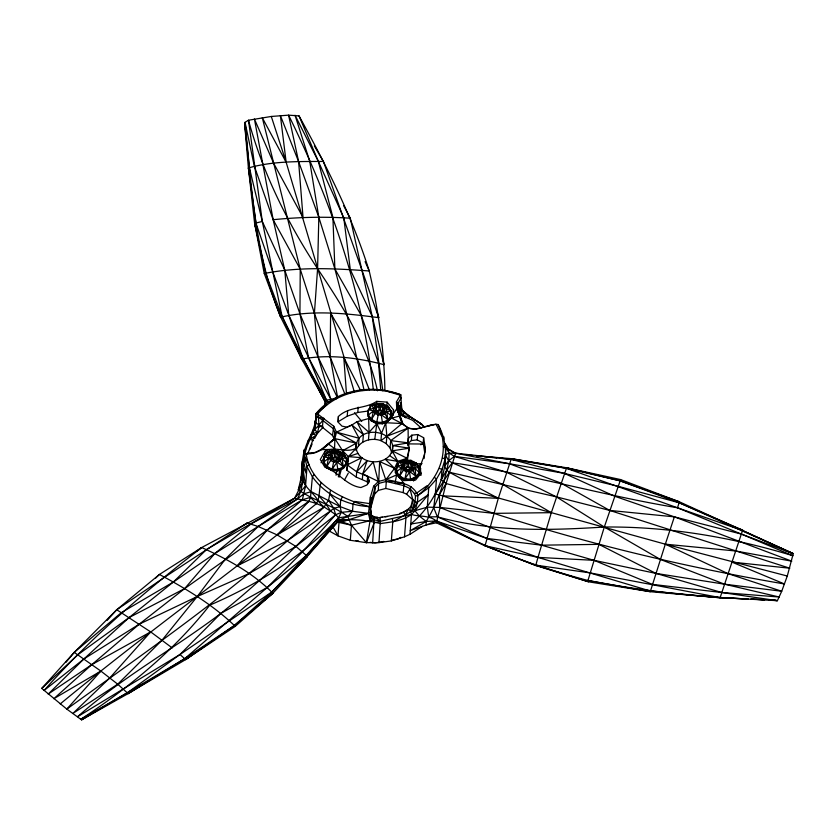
<?xml version="1.0" encoding="UTF-8"?>
<svg xmlns="http://www.w3.org/2000/svg" width="835" height="835" viewBox="0 0 835 835"><rect width="100%" height="100%" fill="white"/><g stroke="black" fill="none" stroke-linecap="round" stroke-linejoin="round"><path stroke-width="1.25" d="M331.892 470.575L323.594 463.383L323.865 456.766L332.81 458.77L333.624 462.005L331.892 470.575L326.61 467.871L323.594 463.383L323.865 456.766L326.944 452.215L332.173 450.399L338.248 450.67L343.498 453.426L346.515 457.914L346.504 464.124L343.383 468.414L338.029 470.773L333.123 470.616M391.083 417.114L391.093 410.904L388.077 406.405L382.827 403.649L376.752 403.378L371.523 405.194L368.444 409.745L368.172 416.362L371.189 420.85L376.47 423.554L382.607 423.762L387.951 421.393L391.083 417.114L391.093 410.904L386.459 408.503L382.607 407.668L376.752 403.378M402.783 461.536L404.933 460.085L410.789 464.375L414.651 465.21L419.274 467.61L419.264 473.821L416.143 478.1L410.799 480.459L404.662 480.261L399.37 477.557L396.364 473.069L396.635 466.452L399.704 461.901L404.933 460.085L411.008 460.356L416.258 463.112L419.274 467.61L419.264 473.821L419.264 472.579L414.609 468.059L411.697 467.308L412.949 462.684L409.975 461.16L399.704 461.901L401.75 464.792L401.719 467.642L399.37 477.557M371.189 420.85L373.527 410.935L373.569 408.085L371.523 405.194L382.827 403.649L379.09 406.77L368.444 409.745L377.389 411.759L378.203 414.985L376.47 423.554L368.172 416.362L368.444 409.745L370.636 407.699M404.38 469.353L404.672 465.523L401.75 464.792L403.514 462.381L411.008 460.356L407.271 463.477L396.635 466.452L405.58 468.456L406.384 471.692L404.662 480.261L396.364 473.069L396.635 466.452L398.086 465.085M326.61 467.871L328.99 455.106L330.743 452.685L338.248 450.67L338.269 451.871M326.161 454.887L323.656 458.321L323.844 461.943L326.861 466.441L332.111 469.186L338.185 469.458L343.383 468.414L341.88 455.524L340.189 452.998L337.215 451.474L333.76 451.359L326.944 452.215L326.788 454.031M368.235 411.3L368.423 414.922L371.439 419.42L376.689 422.176L382.764 422.447L387.951 421.393L386.459 408.503L384.768 405.977L381.793 404.453L378.339 404.349L375.322 405.674L373.569 408.085L376.481 408.816L376.199 412.647M396.427 468.007L396.604 471.629L399.631 476.127L404.871 478.883L410.945 479.154L416.143 478.1L414.651 465.21L412.949 462.684L410.789 464.375L411.102 470.157M304.097 462.12C300.986 444.575 317.425 431.632 315.63 414.056C335.493 389.371 372.024 383.672 400.675 394.725L401.906 410.246L400.309 413.158L405.8 417.834M334.438 451.829L334.908 438.678L336.463 432.165L333.76 426.247L317.665 414.014L315.63 414.056C319.074 429.106 306.351 440.828 304.879 455.044M390.717 412.333L393.118 415.245L393.525 409.891L387.106 402.136L376.752 401.364C365.219 409.181 349.155 406.165 338.394 416.498L338.217 422.249L341.974 426.142L346.828 427.113L351.9 425.015L356.931 421.748L368.663 418.565L376.762 423.742L381.543 433.229L380.958 440.661L386.261 443.656L390.06 447.936L391.897 452.987C399.422 429.044 354.906 423.773 356.138 448.322C359.415 467.402 393.776 466.034 392.533 445.598L408.263 442.874L408.461 438.145L411.791 435.181L417.667 434.534L423.606 437.686L425.151 447.257L424.744 452.612L423.209 443.03L423.606 437.686M332.132 451.672L332.173 450.399L338.029 454.678L341.88 455.524L346.515 457.914L346.504 464.124L346.504 462.893L341.849 458.373L338.937 457.622L340.189 452.998L343.498 453.426L346.567 459.062L343.55 454.574M381.543 433.229L385.749 422.729L391.688 418.158L401.99 423.533L408.096 428.073L408.263 442.874L409.296 448.186L407.073 458.258L397.794 461.337L385.321 459.333L394.59 468.299L396.562 474.948L395.028 483.528C404.37 481.701 414.296 486.628 417.949 495.489L417.448 502.242L415.026 510.686C406.802 520.883 392.429 521.781 380.395 523.597C367.066 520.142 353.195 518.994 339.177 520.09L272.012 591.838L234.27 625.582L185.652 659.577L128.12 693.614L81.548 719.843L66.81 709.103L41.75 688.395L74.242 652.365L116.733 609.748L159.433 574.459L201.663 547.541L294.536 498.286L305.547 486.085L307.009 466.702L304.055 454.939L307.666 453.071L315.045 452.486L320.974 449.606L334.908 438.678L356.514 443.093L356.086 449.397M329.084 530.914L337.998 535.882L350.314 540.287L366.398 542.666L374.153 522.793C386.542 519.881 398.963 516.771 411.467 514.454C419.786 517.084 429.19 514.944 436.277 520.967C483.82 547.823 535.266 566.579 587.955 580.492C640.789 590.669 694.344 596.795 748.097 598.935L720.083 597.777L650.11 590.961L537.98 557.394L486.92 538.439L436.277 520.967L426.174 521.457L410.736 524.077C438.385 501.511 456.62 457.778 438.051 424.483C427.99 423.679 418.283 431.371 408.096 428.073L386.845 436.246L380.958 440.661C371.763 437.279 359.415 440.546 356.013 450.483M407.96 445.859L408.461 438.145M397.711 405.935L397.815 403.535L401.405 397.564M395.101 481.492L386.323 481.44L378.839 483.381L375.186 487.003L370.876 503.119L370.218 512.012L368.486 513.368L352.495 511.26L340.2 506.636L333.781 508.348L330.566 510.916C296.164 547.332 259.883 581.964 220.847 613.401C173.878 648.993 121.774 677.404 77.624 716.68L179.995 654.494L185.652 659.577L235.261 626.344L272.888 593.267L307.405 556.34L339.177 520.09L338.613 517.773C332.654 510.571 322.686 508.484 317.822 500.186C312.676 491.596 302.573 486.273 301.665 475.459L298.293 489.915C313.783 500.53 332.539 505.227 347.798 516.458L351.441 525.215L366.398 542.666L378.965 542.625L391.354 540.903L392.784 521.875L410.684 511.688L413.335 508.849L415.058 501.825L415.496 495.99L417.949 495.489C439.544 477.63 450.472 451.276 438.051 424.483M476.482 455.795L511.333 458.655L566.6 467.777L620.144 480.845L679.199 502.764L793.25 553.615L787.29 576.025L665.318 544.19L446.057 483.517L441.245 479.728L442.018 469.395L445.191 458.843L445.848 447.915L443.322 446.485M407.23 461.097L409.296 448.186L392.179 450.837L397.794 461.337L394.59 468.299L379.633 461.546L378.318 490.395L374.664 494.017L370.448 508.786L371.293 518.399L370.072 520.685L366.398 542.666M362.839 442.018L363.35 434.586L356.931 421.748L369.028 432.353L368.496 439.794M356.096 449.251L356.514 443.093L336.463 432.165L335.117 432.968L333.593 439.335C326.13 446.746 317.561 454.877 306.153 453.635C310.307 484.864 342.183 498.965 368.997 506.615L370.656 506.177L370.406 497.034L373.589 486.231L378.38 481.482L386.031 479.499L396.562 474.948L400.142 478.163L404.004 483.465L403.201 492.619L406.572 494.195L415.058 501.825L417.448 502.242L428.219 494.717L415.026 510.686L410.684 511.688L408.534 508.933L411.039 506.167L412.688 499.184L409.86 488.475L403.733 485.605L386.323 481.44L379.633 461.546M439.492 468.508L442.018 469.395L436.465 479.154L435.338 494.049L442.707 495.854L498.307 498.328L449.334 472.276L446.715 470.188L444.512 466.285L445.347 454.668L449.136 453.113L455.659 453.196L510.999 459.333L566.234 468.258L620.144 480.845L679.419 501.835L793.25 553.615L741.334 534.076L677.477 507.774L566.234 468.258L511.333 458.655L498.307 498.328L485.052 545.756L536.425 565.723L588.539 581.807L650.277 591.702L720.083 597.777L742.649 530.121L679.199 502.764L618.046 486.262L564.272 473.382L510.999 459.333L499.455 458.238M330.566 401.583L330.743 399.099L317.999 356.816L299.932 313.762L284.766 270.164L262.294 221.432L249.279 167.292L244.624 123.601L245.052 122.348L248.475 120.23L271.291 116.462L288.597 115.157L299.024 115.888C326.422 165.664 352.172 216.609 369.216 270.978C378.443 310.213 384.215 350.272 384.914 390.603M378.965 542.625L380.342 520.789L374.247 519.975L370.072 520.685L368.486 513.368L370.406 497.034L371.919 498.088L371.398 505.102M358.507 445.733L359.06 438.26L351.9 425.015L336.463 432.165L359.06 438.26M300.871 482.546L302.27 461.578L304.243 449.877L305.944 448.781M301.414 478.747L302.27 461.578L304.034 460.054L304.462 457.549M303.867 454.95L304.243 449.877M65.965 662.312L74.242 652.365L121.336 612.639L173.356 582.026L214.783 553.542L258.172 526.478L297.177 499.173C305.099 485.396 302.103 469.928 304.055 454.939L305.558 454.376M308.136 442.644L308.324 440.108L316.173 435.432C319.732 428.856 319.137 421.101 317.665 414.014C337.35 390.206 372.452 384.945 400.675 394.725L400.497 396.98M334.584 439.972L332.528 435.463L322.446 427.301L322.978 420.287L323.938 418.293L316.162 416.947M60.245 703.915C143.85 634.83 232.151 571.745 316.507 503.609C320.285 497.149 318.699 489.508 321.047 482.703M367.995 483.778L367.233 481.816L356.294 477.129L346.796 470.251L348.372 456.641L356.138 448.322C345.69 453.666 335.054 445.598 325.045 451.224L324.638 456.578L321.068 462.778M329.449 451.62L329.616 449.48L320.974 449.606M332.528 435.463L333.76 426.247M331.714 458.384L331.902 455.837L328.99 455.106L326.944 452.215L330.743 452.685L331.526 454.219L331.234 457.998L334.219 457.622L339.636 459.073M334.845 436.465L335.117 432.968L333.05 428.449L318.198 416.905M332.487 458.979L334.219 457.622L334.511 453.791L333.76 451.359M338.394 416.498L337.998 421.852L347.224 416.206L357.777 412.49L368.548 410.966M338.739 460.179L338.937 457.622L343.498 453.426L337.215 451.474L338.029 454.678L337.737 458.509L335.743 456.547L336.025 452.758L338.248 450.67L334.574 451.265M342.35 453.906L342.601 450.691L334.908 438.678L327.289 444.47L322.216 449.47M347.224 416.206L347.631 410.851M348.049 460.93L348.372 456.641L342.601 450.691L356.514 443.093M357.777 412.49L358.173 407.136M350.314 540.287L351.441 525.215L370.072 520.685M306.435 556.475L339.177 520.09L347.798 516.458L352.495 511.26L353.017 504.288L354.656 501.428L369.216 503.547L370.876 503.119M356.294 477.129L356.702 471.775L361.795 457.695L348.372 456.641L357.975 453.405M362.369 479.186L362.776 473.831L367.118 460.701L356.702 471.775L347.193 464.897L361.795 457.695M369.905 408.649L370.145 405.445M367.233 481.816L367.63 476.461L356.702 471.775M369.007 482.536L369.164 480.396L367.63 476.461M376.585 403.503L376.752 401.364M374.79 439.325L376.762 423.742L385.749 422.729L401.99 423.533L408.764 428.157M377.065 411.968L378.798 410.601L379.09 406.77L378.339 404.349M389.34 409.348L391.145 412.041L388.077 406.405L381.793 404.453L382.607 407.668L382.315 411.498L380.322 409.526L380.603 405.747M374.664 494.017L375.186 487.003L373.589 486.231M372.65 542.781L374.216 516.74L371.429 515.174L370.448 508.786L371.919 498.088M383.317 413.158L384.768 405.977L388.077 406.405L388.129 407.563M384.309 410.799L384.507 408.273M386.782 406.415L387.106 402.136M378.318 490.395L385.801 488.454L386.323 481.44M397.846 411.624L397.815 403.535L396.458 401.885L400.675 394.725M397.397 466.692L397.794 461.337L389.674 455.607M399.704 461.901L403.514 462.381L404.286 463.905L404.004 467.683L406.989 467.308L412.406 468.759M406.916 460.398L407.073 458.258L392.179 450.837M408.096 445.013L408.263 442.874L390.717 440.598L390.06 447.936M405.246 468.665L406.989 467.308L407.271 463.477L406.52 461.045M410.496 468.195L408.503 466.233L408.795 462.444M408.064 443.5L411.384 440.536L411.791 435.181M391.354 540.903L404.516 536.811L405.935 517.94L405.278 515.122L403.43 512.22L399.808 513.348M411.509 469.865L411.697 467.308L416.258 463.112L409.975 461.16L410.789 464.375M412.5 467.506L412.688 464.98M404.516 536.811L409.975 534.306L411.467 514.454L410.684 511.688L411.039 506.167L419.389 516.072L426.174 521.457L426.153 524.985L410.246 530.653L426.174 521.457C435.901 505.666 442.446 488.193 446.715 470.188C448.614 461.379 451.558 450.963 444.784 443.406M423.209 443.03L417.26 439.888L417.667 434.534M425.151 447.257C426.226 457.121 417.531 465.21 420.297 475M421.111 475.219L420.13 466.212M443.834 439.335L444.011 437.018L441.475 435.578L436.058 424.149L415.579 429.242L408.096 428.073L390.717 440.598M386.261 443.656L386.845 436.246L385.749 422.729M396.458 401.885L396.708 408.795L400.414 416.508L399.339 416.07L391.688 418.158L393.181 414.077L393.525 409.891M324.961 405.591L325.347 401.948L326.454 400.09L336.651 398.66M326.861 466.441L330.65 460.482L331.902 455.837L331.526 454.219L336.025 452.758M371.439 419.42L375.228 413.461L376.481 408.816L375.322 405.674L371.523 405.194M399.631 476.127L403.409 470.168L404.672 465.523L404.286 463.905M324.94 405.455L325.347 401.948L282.073 316.392L265.655 273.431L254.623 223.383L248.402 167.971L244.624 123.601L245.824 131.241M341.849 458.373L336.328 459.667L338.029 470.773L332.111 469.186L337.079 462.12L340.085 460.784L341.849 458.373L346.515 457.914M391.093 410.904L380.906 412.647L382.607 423.762L376.689 422.176M414.609 468.059L409.087 469.353L410.799 480.459L404.871 478.883L409.839 471.806L412.855 470.481L414.609 468.059L419.274 467.61M424.055 458.551L424.608 453.802M346.796 470.251L347.798 463.174M336.056 475.251L336.776 470.335M196.59 551.58L201.663 547.541C227.297 559.106 253.151 573.019 272.888 593.267L234.27 625.582L184.65 658.721L128.12 693.614L117.714 684.178L100.858 671.069L66.81 709.103C155.153 645.246 245.365 583.206 323.949 507.179L328.572 500.217L330.472 490.406M300.851 480.459L301.946 474.04M325.514 404.662L326.454 400.09L308.564 357.61L288.743 315.045L272.774 271.949L255.875 222.914L248.402 167.971C272.367 161.051 298.471 161.52 323.416 161.447L378.787 317.665C346.535 313.386 312.593 309.785 280.706 317.175L301.759 359.102L325.347 401.948L313.877 380.019M338.342 476.754L340.022 469.74M787.29 576.025L781.717 591.243L724.54 584.197L655.882 573.384L593.988 560.316L537.98 557.394L485.052 545.756L536.425 565.723L535.819 565.149L537.98 557.394L551.319 512.669L566.6 467.777L620.593 479.572L679.419 501.835L677.477 507.774C601.868 495.332 528.221 473.393 452.236 462.788L448.614 460.763L445.347 454.668M620.593 479.572L604.31 527.021L587.955 580.492L650.277 591.702L665.318 544.19L735.635 550.985L791.778 561.172L674.367 516.855L614.466 496.167L564.272 473.382L509.329 463.728L455.659 453.196L446.057 483.517L436.361 522.773L485.584 546.163L436.277 520.967L426.153 524.985L436.361 522.773M339.208 477.14L341.442 469.03M413.565 481.033L414.525 477.568M286.864 503.025L294.536 498.286L303.272 481.346L302.385 465.836L304.034 460.054M397.731 411.999L400.977 403.389M434.482 477.296L436.465 479.154L428.741 487.786L427.28 507.179L428.72 516.855L437.342 516.802C491.742 531.968 548.48 530.59 604.31 527.021C668.344 526.394 731.836 537.197 793 555.755L741.334 534.076L674.367 516.855L665.318 544.19L728.047 573.655L781.717 591.243L777.395 600.678L720.041 597.589L590.209 572.914L535.819 565.149L588.539 581.807L587.955 580.492M307.666 454.177L313.835 437.321M298.293 489.915L300.349 484.29M107.151 620.384L116.733 609.748L164.641 577.235L247.076 523.013L258.172 526.478L277.168 534.922L309.023 501.271L310.505 497.347L312.394 476.764L307.009 466.702L308.898 464.604L304.055 454.939M309.743 449.658L312.092 444.032M303.71 465.22L302.823 467.287L305.547 486.085L302.343 499.789L267.158 530.079L184.639 588.612L139.288 624.142L91.913 664.545L53.805 698.718L100.858 671.069L74.242 652.365M395.258 471.326L396.855 467.851M369.164 480.396L367.056 484.937L360.929 487.536C346.066 485.626 338.269 471.399 324.909 467.276L320.285 459.5L325.045 451.224M314.565 438.563L316.173 435.432L312.76 433.762L311.225 434.524L309.931 439.241L313.501 440.661M405.278 515.122L408.534 508.933L403.43 512.22M344.5 479.989L348.289 473.163M343.383 468.414L346.504 462.893L343.477 466.775L338.185 469.458M387.951 421.393L391.083 415.872L386.428 411.363L383.515 410.601L388.056 419.755L382.764 422.447M416.143 478.1L419.264 472.579L416.248 476.461L410.945 479.154M342.329 497.013L340.701 499.883L340.2 506.636L341.317 512.335L338.613 517.773L306.633 555.39L267.357 587.391L184.65 658.721L81.548 719.843L94.522 711.733M441.245 479.728L446.715 470.188L452.236 462.788L502.618 484.321L551.319 512.669L493.923 513.368L439.69 507.419L427.28 507.179L415.026 510.686M406.572 494.195L411.363 486.909M446.057 483.517L439.377 494.758L439.69 507.419L489.968 527.47L541.55 545.182L593.988 560.316L652.323 584.354L721.774 592.506L777.395 600.678L769.786 599.968M417.448 502.242L413.335 508.849L412.688 499.184M393.181 414.077L396.708 408.795L398.024 409.296L402.804 423.721L396.708 408.795M376.481 408.816L373.527 410.935L375.228 413.461L378.203 414.985L381.658 415.099L384.664 413.774L386.428 411.363M444.512 466.285L448.614 460.763L454.407 456.359L509.329 463.728L560.88 483.058L609.696 510.415L789.806 568.217L731.888 562.091L784.493 583.989C668.355 564.22 553.636 535.684 442.707 495.854M394.59 468.299L386.031 479.499L404.004 483.465M408.482 418.325L409.86 416.529L421.811 424.337L424.577 427.019M391.083 415.872L388.056 419.755L377.389 411.759L375.228 413.461M314.211 474.51L312.394 476.764C325.253 494.978 346.995 505.384 368.997 506.615M421.268 473.08L415.548 480.083L404.359 480.605L400.142 478.163M307.28 555.452L313.271 548.605M314.983 546.643L318.417 542.729M320.984 539.796L323.552 536.863M326.976 532.949L328.687 530.987M41.75 688.395L77.843 654.744L129.133 617.545L173.356 582.026L206.579 549.472L294.536 498.286C304.493 500.53 314.983 501.741 323.949 507.179L277.168 534.922L295.945 546.455L307.405 556.34L272.012 591.838L179.995 654.494L127.379 692.768L80.598 719.415C128.872 687.758 173.951 650.757 209.742 605.177C257.806 584.448 302.875 556.402 338.613 517.773L368.486 513.368L371.293 518.399L374.247 519.975L371.429 515.174L371.293 518.399L370.448 508.786M376.762 423.742L369.028 432.353L368.663 418.565M322.978 420.287L314.419 430.129L313.49 429.545L312.76 433.762L317.738 431.925L314.419 430.129L315.119 420.809L315.724 422.771L322.446 427.301M316.413 434.524L323.281 427.061M330.65 460.482L333.624 462.005L336.328 459.667L340.085 460.784L343.477 466.775L332.81 458.77L330.65 460.482L328.959 457.956L331.902 455.837M378.203 414.985L380.906 412.647L384.664 413.774M403.409 470.168L406.384 471.692L409.087 469.353L412.855 470.481L416.248 476.461L405.58 468.456L403.409 470.168L401.719 467.642L404.672 465.523M300.224 562.957L302.019 561.13M179.995 654.494L220.847 613.401L267.357 587.391L302.688 551.664L335.628 514.777L341.317 512.335L352.495 511.26M288.106 575.628L291.78 571.954M297.291 566.443L307.405 556.34L305.61 557.707M399.078 412.302L400.769 410.622M155.717 578.06L159.433 574.459C186.455 588.915 213.102 604.989 235.261 626.344M326.057 454.71L323.865 456.766L331.526 454.219M386.845 436.246L401.99 423.533L399.339 416.07M315.63 414.056L326.798 404.714L325.65 403.848M258.902 604.53L272.888 593.267M201.663 547.541C145.405 590.982 91.234 637.178 44.025 690.514L83.959 658.919L129.133 617.545L184.639 588.612L214.783 553.542L251.241 523.785L297.177 499.173L303.877 493.777L311.278 491.658L340.2 506.636L329.564 493.673M368.423 414.922L373.527 410.935M382.607 407.668L384.768 405.977M323.844 461.943L328.959 457.956M338.029 454.678L340.189 452.998M396.604 471.629L401.719 467.642M185.652 659.577L202.487 647.449M417.949 495.489L428.741 487.786L426.883 485.803L416.811 492.984L414.348 493.485L409.86 488.475M383.515 410.601L388.077 406.405L384.935 405.476M375.813 410.987L378.798 410.601L380.322 409.526M334.219 457.622L335.743 456.547M406.989 467.308L408.503 466.233M309.023 501.271L267.158 530.079L237.234 565.806L287.104 540.829L330.566 510.916L325.796 503.735L319.22 496.199M241.732 526.541L247.076 523.013M128.12 693.614L141.251 685.17M409.975 534.306L422.374 526.363M408.43 509.527L399.38 514.235L376.961 518.076L374.424 517.773M400.904 537.333L397.502 539.097L392.523 539.953M318.198 427.426L321.726 425.829M433.647 424.483L427.823 426.121M278.18 308.585L280.706 317.175L264.246 273.515L254.623 223.383L262.294 221.432L248.475 120.23C262.931 173.273 287.511 222.862 317.592 268.713C342.841 306.393 367.786 345.899 377.451 390.811M417.49 465.815L420.986 464.636M336.62 522.449L342.11 521.896L368.486 513.368M399.433 415.078L401.729 414.369M420.621 444.711L423.126 444.032L408.419 443.896M395.101 472.641L397.481 471.994M383.808 541.445L375.092 542.948L370.009 542.332M382.493 517.209L379.956 517.554L380.342 520.789L374.216 516.74L377.66 517.23M385.029 516.855L387.565 516.5M348.717 519.694L337.257 521.207L342.11 521.896L351.441 525.215L339.01 522.459L337.998 535.882L332.549 526.165M411.384 440.536L417.26 439.888M280.706 317.175C255.322 255.416 251.606 188.042 245.052 122.348L254.237 165.831L273.16 219.709C298.773 217.11 324.585 216.557 350.283 218.196L372.233 316.475L383.912 364.655C357.443 357.672 328.865 353.977 301.759 359.102L282.073 316.392L262.294 221.432M418.345 468.967L420.861 468.8M264.246 273.515C298.742 266.636 334.313 268.379 369.216 270.978L365.104 261.605M415.955 463.947L422.051 463.592M337.016 522.125L342.11 521.896M397.898 409.849L400.382 409.808M333.624 462.005L337.079 462.12M406.384 471.692L409.839 471.806M750.675 599.133L764.693 599.76L751.928 599.112M768.513 599.937L776.164 600.271M467.443 455.054L472.61 455.482M476.357 456.046L478.925 456.286M484.06 456.776L487.901 457.142M491.752 457.507L496.888 457.987M674.367 516.855L609.696 510.415L556.392 496.856L449.334 472.276L435.338 494.049L433.751 507.743L437.342 516.802L486.92 538.439L541.55 545.182L598.872 544.357L655.882 573.384L721.774 592.506L779.264 597.025L724.54 584.197L660.381 559.44L604.31 527.021L556.392 496.856L506.448 472.203L454.407 456.359L449.136 453.113L445.368 447.028M397.815 403.535C402.167 413.899 413.179 418.293 421.811 424.337L409.86 416.529L402.804 415.746L404.558 412.897L401.625 409.787L401.207 407.417M356.023 540.652L358.57 540.955M412.949 462.684L416.258 463.112L419.327 468.748M392.533 445.598L409.296 448.186M414.484 429.044L415.579 429.242M385.801 488.454L403.201 492.619M378.798 410.601L382.315 411.498M670.62 499.497L679.419 501.835M332.925 399.694L330.743 399.099L308.564 357.61L299.932 313.762L300.245 269.194L262.305 117.735L286.155 162.261L354.301 391.772M442.613 458.112L445.191 458.843M375.322 405.674L379.09 406.77M330.743 452.685L334.511 453.791M403.514 462.381L407.271 463.477M347.924 392.638L349.844 393.202M511.333 458.655L515.091 459.751M412.072 461.87L416.258 463.112L416.31 464.26M340.356 452.486L343.498 453.426M566.6 467.777L572.695 469.875M360.657 389.893L362.39 390.498M677.477 507.774L742.597 530.517L792.613 553.448L784.295 550.182M731.658 526.113L742.649 530.121M398.984 414.327L412.699 420.349L421.07 427.875M448.071 448.938L455.659 453.196L455.827 454.104L448.071 448.938L445.013 445.629M116.733 609.748L150.665 631.886L172.187 647.908M410.601 416.999L404.558 412.897L400.309 413.158L399.454 406.332M409.86 416.529L401.625 409.787M328.489 444.105L334.678 448.614M336.119 397.345L337.277 398.211M398.577 407.344L400.602 408.973M351.9 425.015L363.35 434.586M420.777 423.815L424.389 427.311M328.813 402.48L326.454 400.09L302.907 358.685L288.743 315.045L284.766 270.164L273.16 219.709L254.414 118.998L273.723 163.399L303.042 217.538L298.606 161.593L288.597 115.157C331.067 201.329 363.162 293.075 373.224 389.026M346.316 460.294L347.976 461.995M316.507 503.609L310.505 497.347L302.343 499.789L258.172 526.478L225.387 559.074L197.227 596.545L162.042 640.205L117.714 684.178L72.833 713.476L109.771 677.968L150.665 631.886L91.913 664.545L48.2 694.083L83.959 658.919L139.288 624.142L197.227 596.545L248.976 573.624L295.945 546.455L335.628 514.777L333.781 508.348L328.572 500.217M361.764 421.372L354.468 412.688M303.282 360.897L301.759 359.102L295.517 344.813M373.809 389.235L374.237 389.903M314.357 145.948L323.416 161.447M273.16 219.709L300.245 269.194L314.409 313.313L330.169 356.931L344.97 394.297M343.665 205.765L350.283 218.196M309.044 370.782L312.666 377.712M412.855 470.481L411.697 467.308M340.085 460.784L338.937 457.622M360.323 389.987L343.78 357.453L346.504 394.068M337.288 397.408L317.999 356.816L314.409 313.313L317.592 268.713L318.824 217.267L309.722 161.259L295.047 115.272L318.292 161.249L343.78 217.799L350.303 269.621L372.233 316.475L382.858 390.905M414.348 493.485L415.496 495.99M299.024 115.888L318.292 161.249L332.904 217.403L334.887 268.933L346.776 314.033L364.091 390.269M369.467 390.018L357.286 359.029L330.618 313.135L330.169 356.931L337.601 397.314M386.929 390.665L387.148 391.312L399.965 395.112L400.706 397.951M271.291 116.462L286.155 162.261L280.383 115.574L298.606 161.593L318.824 217.267L334.887 268.933L361.158 315.317L378.505 362.839L380.739 390.008M302.385 465.836L306.487 473.633L303.543 461.692M376.982 311.57L378.787 317.665M254.623 223.383L256.596 230.815M400.414 402.731L401.906 410.246M382.774 358.382L383.912 364.655M248.402 167.971L250.02 176.947M400.372 402.668L400.79 405.038M392.45 519.099L392.784 521.875M373.224 462.026L362.776 473.831L378.38 481.482L373.224 462.026"/></g></svg>
